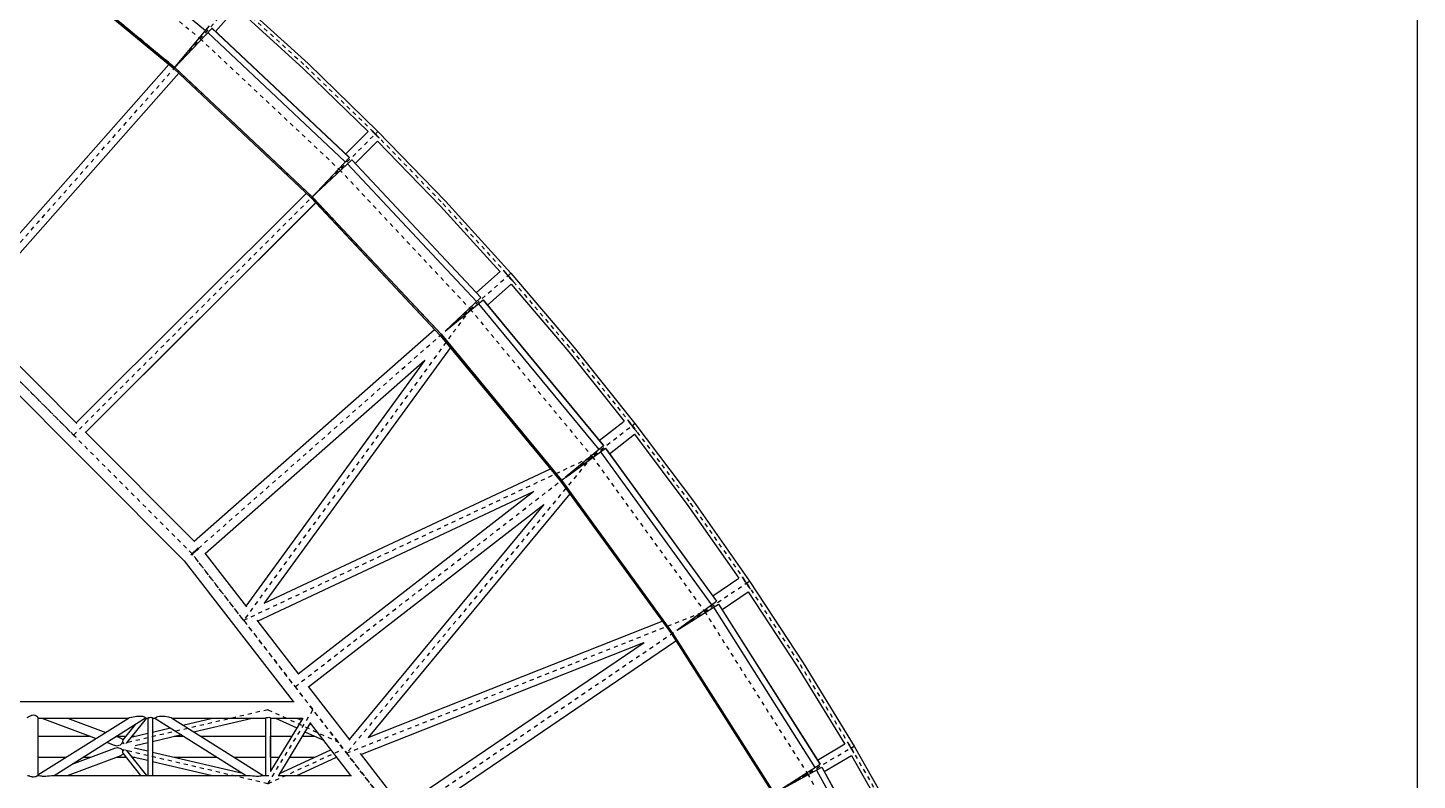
# Model space of a CAD drawing. Header units: millimetres. Extents: x 149919 to 150445, y 136651 to 136866.
# Drawn here: x 150410.73 to 150444.54, y 136823.36 to 136841.67 of the extents above; entities that cross this region are included whole.
import ezdxf

# ---------------------------------------------------------------- set-up
doc = ezdxf.new("R2010")
doc.units = ezdxf.units.MM
doc.header["$LTSCALE"] = 0.25
doc.linetypes.add('CENTER', pattern=[50.8, 31.75, -6.35, 6.35, -6.35])
doc.linetypes.add('XKITLINE00', pattern=[0])

# ---------------------------------------------------------------- blocks, each defined once
blk = doc.blocks.new('çatıı')
at = {"color": 8, "linetype": 'XKITLINE00'}
for p, q in [((26970.7, 19417.1), (27324.7, 19123.5)), ((26893.8, 19324.2), (27247.7, 19030.7)), ((26894, 19324.2), (27247.7, 19030.8)), ((26895.9, 19326.9), (27249.9, 19033.2)), ((27400.1, 19178.8), (27349.2, 19121.2)), ((27399.3, 19202.3), (27574.2, 19042.7)), ((27400.1, 19178.8), (27562.7, 19030.5)), ((27247.7, 19030.8), (27340.4, 19129.4)), ((27247.8, 19030.7), (27334.2, 19134.9)), ((27330.2, 19118.6), (27664.7, 18803.9)), ((27340.1, 19129.1), (27674.5, 18814.3)), ((27340.4, 19129.4), (27674.8, 18814.7)), ((27310.6, 19101.8), (27310.6, 19101.7)), ((27235.2, 19041), (26719, 18456.9)), ((27235.2, 19041), (26719, 18456.9)), ((27574.2, 19042.7), (27744, 18877.8)), ((27259.4, 19019.6), (26743.2, 18435.6)), ((27259.4, 19019.6), (26743.2, 18435.6)), ((27247.7, 19030.7), (27581.9, 18716.1)), ((27247.8, 19030.7), (27581.9, 18716.3)), ((27249.9, 19033.2), (27584.3, 18718.5)), ((27562.7, 19030.5), (27720.5, 18877.2)), ((27666.1, 18822.9), (27720.5, 18877.2)), ((27728, 18881.3), (27728.2, 18881)), ((27728.2, 18881), (27729.5, 18879.5)), ((27728.4, 18880.8), (27728.5, 18880.7)), ((27728.5, 18880.7), (27729.8, 18879.2)), ((27729.5, 18879.5), (27731.1, 18877.7)), ((27729.8, 18879.2), (27731.3, 18877.5)), ((27731.1, 18877.7), (27733, 18875.6)), ((27731.3, 18877.5), (27733.2, 18875.5)), ((27733, 18875.6), (27735.1, 18873.5)), ((27733.2, 18875.5), (27735.2, 18873.4)), ((27735.1, 18873.5), (27737.3, 18871.2)), ((27735.2, 18873.4), (27737.4, 18871.2)), ((27737.3, 18871.2), (27739.6, 18869)), ((27737.4, 18871.2), (27744, 18877.8)), ((27737.4, 18871.2), (27744, 18877.8)), ((27737.4, 18871.2), (27739.5, 18869.1)), ((27739.5, 18869.1), (27741.6, 18867.1)), ((27739.6, 18869), (27741.8, 18866.9)), ((27741.6, 18867.1), (27743.6, 18865.2)), ((27741.8, 18866.9), (27743.8, 18865)), ((27744, 18877.8), (27908.6, 18707.7)), ((27688.9, 18800.1), (27743.3, 18854.4)), ((27743.3, 18854.4), (27896.3, 18696.2)), ((27743.6, 18865.2), (27745.3, 18863.6)), ((27743.8, 18865), (27745.6, 18863.3)), ((27745.3, 18863.6), (27746.8, 18862.4)), ((27745.6, 18863.3), (27747.1, 18862)), ((27746.8, 18862.4), (27746.9, 18862.3)), ((27747.1, 18862), (27747.4, 18861.8)), ((27581.9, 18716.3), (27680.7, 18808.8)), ((27582.1, 18716.1), (27674.8, 18814.7)), ((27669.8, 18798.7), (27983.9, 18463.6)), ((27680.3, 18808.5), (27994.4, 18473.5)), ((27680.7, 18808.8), (27994.8, 18473.8)), ((27647.7, 18781.6), (27647.7, 18781.6)), ((27649.1, 18783.1), (27649.1, 18783.1)), ((27010.1, 18168.2), (27570.1, 18727.2)), ((27032.8, 18145.4), (27592.9, 18704.4)), ((27032.9, 18145.3), (27593, 18704.3)), ((27581.9, 18716.1), (27895.8, 18381.2)), ((27582.1, 18716.1), (27895.9, 18381.4)), ((27584.3, 18718.5), (27898.4, 18383.5)), ((27908.6, 18707.7), (28067.7, 18532.5)), ((27896.3, 18696.2), (28041.5, 18536.4)), ((27983.7, 18485.6), (28041.5, 18536.5)), ((28048.8, 18540.5), (28049.5, 18539.5)), ((28049.5, 18539.5), (28050.8, 18537.7)), ((28049.7, 18539.5), (28050.2, 18538.7)), ((28050.2, 18538.7), (28051.4, 18537.1)), ((28050.8, 18537.7), (28052.4, 18535.7)), ((28051.4, 18537.1), (28052.9, 18535.2)), ((28052.4, 18535.7), (28054.3, 18533.4)), ((28052.9, 18535.2), (28054.7, 18533)), ((28054.3, 18533.4), (28056.3, 18530.9)), ((28054.7, 18533), (28056.6, 18530.7)), ((28056.3, 18530.9), (28058.6, 18528.3)), ((28056.6, 18530.7), (28058.7, 18528.2)), ((28058.6, 18528.3), (28060.9, 18525.6)), ((28058.7, 18528.2), (28060.9, 18525.7)), ((28060.5, 18526.2), (28067.7, 18532.5)), ((28060.5, 18526.2), (28067.7, 18532.5)), ((28067.7, 18532.5), (28221.5, 18352.2)), ((28010.5, 18455.1), (28068.3, 18506)), ((28060.9, 18525.7), (28063.1, 18523.2)), ((28060.9, 18525.6), (28063.3, 18523)), ((28063.1, 18523.2), (28065.3, 18520.9)), ((28063.3, 18523), (28065.5, 18520.5)), ((28065.3, 18520.9), (28067.3, 18518.7)), ((28065.5, 18520.5), (28067.7, 18518.2)), ((28067.3, 18518.7), (28069.2, 18516.8)), ((28067.7, 18518.2), (28069.7, 18516.2)), ((28068.2, 18506), (28208.6, 18341.5)), ((28069.2, 18516.8), (28070.8, 18515.2)), ((28069.7, 18516.2), (28071.4, 18514.5)), ((28070.8, 18515.2), (28072.1, 18513.9)), ((28071.4, 18514.5), (28072.8, 18513.1)), ((28072.1, 18513.9), (28072.3, 18513.8)), ((28072.8, 18513.1), (28073.2, 18512.8)), ((27907.4, 18391.9), (27994.8, 18473.8)), ((27908, 18391.4), (28000.2, 18467.6)), ((27999.8, 18467.3), (28292.7, 18112.8)), ((28000.2, 18467.6), (28293.1, 18113.1)), ((26741.9, 18436.8), (27011.4, 18166.9)), ((27988.8, 18458.1), (28281.6, 18103.7)), ((26698.1, 18408.9), (27273, 17832.9)), ((27296.8, 17880.9), (27882, 18396)), ((27895.8, 18381.2), (28188.6, 18026.9)), ((27895.9, 18381.4), (27898.4, 18383.5)), ((27896, 18381.2), (27898.4, 18383.5)), ((27896, 18381.2), (28188.6, 18027.1)), ((27898.4, 18383.5), (28191.2, 18029)), ((27920.3, 18351.5), (27467.3, 17729.3)), ((27920.4, 18351.5), (27467.4, 17729.4)), ((28208.6, 18341.5), (28343.6, 18172.7)), ((28221.5, 18352.2), (28369.6, 18167.2)), ((27323.6, 17850.4), (27858.4, 18321.2)), ((27858.3, 18321.2), (27422.6, 17722.7)), ((27858.3, 18321.1), (27422.6, 17722.7)), ((28282.8, 18125.6), (28343.6, 18172.7)), ((28351.2, 18176.3), (28351.9, 18175.2)), ((28351.9, 18175.2), (28353, 18173.4)), ((28352, 18175.2), (28352.5, 18174.5)), ((28352.5, 18174.5), (28353.6, 18172.8)), ((28353, 18173.4), (28354.5, 18171.3)), ((28353.6, 18172.8), (28355, 18170.8)), ((28354.5, 18171.3), (28356.2, 18168.9)), ((28355, 18170.8), (28356.6, 18168.5)), ((28356.2, 18168.9), (28358.1, 18166.3)), ((28356.6, 18168.5), (28358.4, 18166)), ((28358.1, 18166.3), (28360.2, 18163.5)), ((28358.4, 18166), (28360.4, 18163.4)), ((28360.2, 18163.5), (28362.4, 18160.7)), ((28360.4, 18163.4), (28362.4, 18160.8)), ((28362, 18161.3), (28369.6, 18167.2)), ((28362, 18161.3), (28369.6, 18167.2)), ((28362.4, 18160.8), (28364.4, 18158.2)), ((28362.4, 18160.7), (28364.5, 18157.9)), ((28364.4, 18158.2), (28366.4, 18155.7)), ((28364.5, 18157.9), (28366.7, 18155.3)), ((28369.6, 18167.2), (28511.8, 17977.6)), ((27031.6, 18146.6), (27297.8, 17879.9)), ((28307.6, 18093.5), (28368.5, 18140.6)), ((28366.4, 18155.7), (28368.3, 18153.4)), ((28366.7, 18155.3), (28368.7, 18152.9)), ((28368.3, 18153.4), (28370.1, 18151.4)), ((28368.4, 18140.7), (28498.2, 17967.7)), ((28368.7, 18152.9), (28370.5, 18150.7)), ((28370.1, 18151.4), (28371.6, 18149.7)), ((28370.5, 18150.7), (28372.1, 18148.9)), ((28371.6, 18149.7), (28372.8, 18148.3)), ((28372.1, 18148.9), (28373.4, 18147.5)), ((28372.8, 18148.3), (28373, 18148.2)), ((28373.4, 18147.5), (28373.8, 18147.1)), ((28200, 18036.2), (28293.1, 18113.1)), ((28200.6, 18035.8), (28298.1, 18106.6)), ((28286.1, 18097.9), (28556.2, 17725.8)), ((28297.8, 18106.3), (28567.8, 17734.2)), ((28298.1, 18106.6), (28568.2, 17734.5)), ((27467.3, 17729.3), (28164, 18056.6)), ((27467.4, 17729.4), (28164, 18056.6)), ((28188.6, 18027.1), (28191.2, 18029)), ((28188.6, 18026.9), (28458.5, 17655)), ((28188.7, 18026.9), (28191.2, 18029)), ((28188.7, 18026.9), (28458.6, 17655.2)), ((28191.2, 18029), (28461.3, 17656.9)), ((27451, 17686), (28122.8, 18001.6)), ((27451, 17686), (28122.7, 18001.5)), ((27550.2, 17558), (28123.2, 18002)), ((28211.2, 17995.7), (27720.3, 17402.8)), ((28211.2, 17995.7), (27720.4, 17402.9)), ((27575.1, 17525.9), (28147.6, 17969.5)), ((28147.7, 17969.6), (27674.3, 17397.8)), ((28147.5, 17969.5), (27674.3, 17397.9)), ((28498.2, 17967.7), (28622.4, 17790.8)), ((28511.8, 17977.6), (28648, 17783.6)), ((27288.9, 17847.2), (27308.4, 17862.4)), ((27289.2, 17846.9), (27306.7, 17864.3)), ((27296.1, 17853.7), (27296.6, 17853.2)), ((27296.4, 17854), (27296.9, 17853.4)), ((27322.7, 17851.5), (27424.3, 17720.5)), ((27273, 17832.9), (27538.2, 17490.6)), ((28558.7, 17747.6), (28622.4, 17790.8)), ((28630.2, 17793.8), (28630.8, 17792.8)), ((28630.8, 17792.8), (28631.8, 17790.9)), ((28631, 17792.8), (28631.4, 17792)), ((28631.4, 17792), (28632.4, 17790.2)), ((28631.8, 17790.9), (28633.2, 17788.7)), ((28632.4, 17790.2), (28633.6, 17788.1)), ((28633.2, 17788.7), (28634.7, 17786.2)), ((28633.6, 17788.1), (28635.1, 17785.7)), ((28634.7, 17786.2), (28636.5, 17783.4)), ((28635.1, 17785.7), (28636.7, 17783.2)), ((28581.5, 17714), (28645.2, 17757.2)), ((28636.5, 17783.4), (28638.4, 17780.5)), ((28636.7, 17783.2), (28638.5, 17780.4)), ((28638.4, 17780.5), (28640.4, 17777.6)), ((28638.5, 17780.4), (28640.4, 17777.7)), ((28640, 17778.2), (28648, 17783.6)), ((28640, 17778.2), (28648, 17783.6)), ((28640.4, 17777.7), (28642.3, 17775)), ((28640.4, 17777.6), (28642.3, 17774.7)), ((28642.3, 17775), (28644.1, 17772.4)), ((28642.3, 17774.7), (28644.3, 17772)), ((28644.1, 17772.4), (28645.9, 17770)), ((28644.3, 17772), (28646.2, 17769.4)), ((28645.2, 17757.3), (28764.3, 17575.7)), ((28645.9, 17770), (28647.5, 17767.8)), ((28646.2, 17769.4), (28647.9, 17767.1)), ((28647.5, 17767.8), (28648.9, 17766)), ((28647.9, 17767.1), (28649.3, 17765.2)), ((28648, 17783.6), (28778.5, 17584.7)), ((28648.9, 17766), (28650, 17764.6)), ((28649.3, 17765.2), (28650.6, 17763.7)), ((28650, 17764.6), (28650.2, 17764.4)), ((28650.6, 17763.7), (28650.9, 17763.4)), ((28471.3, 17664.1), (28568.2, 17734.5)), ((28471.9, 17663.6), (28572.9, 17727.6)), ((28560.3, 17719.7), (28807.6, 17329.8)), ((28572.5, 17727.4), (28819.7, 17337.5)), ((28572.9, 17727.6), (28820.1, 17337.7)), ((27449.5, 17688), (27551.1, 17556.8)), ((27720.3, 17402.8), (28435.9, 17686.1)), ((27720.4, 17402.9), (28435.9, 17686.1)), ((28458.5, 17655), (28705.6, 17265.3)), ((28458.6, 17655.2), (28461.3, 17656.9)), ((28458.7, 17655), (28461.3, 17656.9)), ((28458.7, 17655), (28705.7, 17265.4)), ((28461.3, 17656.9), (28708.5, 17267)), ((27702.7, 17361.2), (28391, 17633.7)), ((27702.7, 17361.2), (28390.9, 17633.6)), ((27801.7, 17233.4), (28391.9, 17634.3)), ((27824.4, 17199.9), (28469.4, 17637.8)), ((28778.5, 17584.7), (28902.8, 17381.7)), ((28764.3, 17575.7), (28879.9, 17386.9)), ((27574.1, 17527.1), (27675.8, 17395.9)), ((26261.3, 17490.6), (27540.4, 17490.6)), ((26890.8, 17451), (26892.4, 17452.1)), ((26892.4, 17452.1), (26892.9, 17452.4)), ((26892.9, 17452.4), (26894.5, 17453.6)), ((26894.5, 17453.6), (26896.2, 17454.4)), ((26896.2, 17454.4), (26897.1, 17455)), ((26897.1, 17455), (26900, 17456.3)), ((26900, 17456.3), (26902, 17456.8)), ((26902, 17456.8), (26903.1, 17457.2)), ((26903.1, 17457.2), (26906.1, 17457.5)), ((26906.1, 17457.5), (26909, 17457)), ((26909, 17457), (26909.3, 17456.8)), ((26909.3, 17456.8), (26911.6, 17456)), ((26911.6, 17456), (26913.7, 17454.6)), ((26913.7, 17454.6), (26913.9, 17454.4)), ((26913.9, 17454.4), (26915.4, 17453.2)), ((26915.4, 17453.2), (26915.8, 17452.4)), ((26915.8, 17452.4), (26916.4, 17451.8)), ((26916.4, 17451.8), (26916.6, 17451)), ((26916.6, 17451), (26916.7, 17450.8)), ((26916.7, 17450.8), (26916.7, 17311.5)), ((26916.7, 17311.7), (27137.2, 17450.1)), ((26916.7, 17450), (27137, 17450)), ((26926.1, 17450), (27058.3, 17400.6)), ((26955.9, 17310.6), (27178.6, 17450.3)), ((26988.6, 17450), (27081.6, 17415.2)), ((27180.9, 17450), (27132.6, 17389.7)), ((27137.2, 17450.1), (27137.3, 17450.2)), ((27137.3, 17450.2), (27138.1, 17450.6)), ((27138.1, 17450.6), (27139.6, 17451)), ((27139.6, 17451), (27140.3, 17451.3)), ((27140.3, 17451.3), (27143.9, 17452.2)), ((27143.9, 17452.2), (27145.3, 17452.4)), ((27145.3, 17452.4), (27148.4, 17453.2)), ((27148.4, 17453.2), (27153.5, 17454)), ((27153.5, 17454), (27156.8, 17454.4)), ((27156.8, 17454.4), (27158.8, 17454.7)), ((27158.8, 17454.7), (27163.9, 17455)), ((27163.9, 17455), (27168.3, 17454.9)), ((27168.3, 17454.9), (27171.5, 17454.4)), ((27171.5, 17454.4), (27171.9, 17454.3)), ((27171.9, 17454.3), (27174.8, 17453.6)), ((27174.8, 17453.6), (27176.7, 17452.6)), ((27176.7, 17452.6), (27176.9, 17452.4)), ((27176.9, 17452.4), (27178.1, 17451.7)), ((27178, 17450), (27184.2, 17450)), ((27178.1, 17451.7), (27178.4, 17451)), ((27178.4, 17451), (27178.6, 17450.9)), ((27178.6, 17450.9), (27178.6, 17450.3)), ((27184.2, 17450.1), (27184.3, 17450.2)), ((27184.2, 17450.1), (27184.2, 17310.6)), ((27184.4, 17450.3), (27184.3, 17450.2)), ((27184.4, 17450.3), (27185.2, 17450.7)), ((27185.2, 17450.7), (27186.2, 17451)), ((27186.2, 17451), (27186.5, 17451.1)), ((27186.5, 17451.1), (27188.1, 17451.6)), ((27188.1, 17451.6), (27189.9, 17451.8)), ((27189.9, 17451.8), (27191.6, 17451.9)), ((27191.6, 17451.9), (27193.2, 17451.7)), ((27193.2, 17451.7), (27194.5, 17451.3)), ((27194.5, 17451.3), (27194.8, 17451)), ((27194.8, 17451), (27195.3, 17450.8)), ((27195.3, 17450.8), (27195.6, 17450.4)), ((27195.6, 17450.4), (27195.6, 17310.6)), ((27195.6, 17450), (27201.7, 17450)), ((27201.5, 17450.1), (27202, 17450.2)), ((27201.5, 17450.1), (27423.8, 17310.6)), ((27202, 17450.3), (27202.9, 17450.9)), ((27202, 17450.3), (27202, 17450.2)), ((27202.9, 17450.9), (27203.2, 17451)), ((27203.2, 17451), (27204.3, 17451.8)), ((27204.3, 17451.8), (27206, 17452.4)), ((27206, 17452.4), (27206.4, 17452.7)), ((27206.4, 17452.7), (27208.9, 17453.7)), ((27208.9, 17453.7), (27212.3, 17454.4)), ((27212.3, 17454.4), (27216, 17454.9)), ((27216, 17454.9), (27220.4, 17455)), ((27220.4, 17455), (27225.2, 17454.6)), ((27225.2, 17454.6), (27226.7, 17454.4)), ((27226.7, 17454.4), (27230, 17453.9)), ((27230, 17453.9), (27234.4, 17453.1)), ((27234.4, 17453.1), (27236.6, 17452.4)), ((27236.6, 17452.4), (27238.1, 17452.1)), ((27238.1, 17452.1), (27240.7, 17451.2)), ((27240.7, 17451.2), (27241, 17451)), ((27241, 17451), (27241.8, 17450.5)), ((27241.8, 17450.5), (27464.8, 17310.6)), ((27242.7, 17450), (27470.9, 17450)), ((27269.6, 17433.1), (27341.7, 17450)), ((27295.7, 17416.7), (27437.9, 17450)), ((27470.9, 17450.1), (27471.1, 17450.2)), ((27470.9, 17450.1), (27470.9, 17310.6)), ((27471.2, 17450.3), (27471.1, 17450.2)), ((27471.2, 17450.3), (27472, 17450.7)), ((27472, 17450.7), (27473, 17451)), ((27473, 17451), (27473.3, 17451.1)), ((27473.3, 17451.1), (27474.9, 17451.6)), ((27474.9, 17451.6), (27476.6, 17451.8)), ((27476.6, 17451.8), (27478.4, 17451.9)), ((27478.4, 17451.9), (27480, 17451.7)), ((27480, 17451.7), (27481.3, 17451.3)), ((27481.3, 17451.3), (27481.6, 17451)), ((27481.6, 17451), (27482.1, 17450.8)), ((27482.1, 17450.8), (27482.3, 17450.4)), ((27482.3, 17450.4), (27482.3, 17320.3)), ((27561, 17450.1), (27482.3, 17320.7)), ((27482.3, 17450), (27560.9, 17450)), ((27494.5, 17450), (27546.4, 17426.1)), ((27546.9, 17450), (27557.9, 17444.9)), ((27154.4, 17435.2), (27123.6, 17396.7)), ((27143.8, 17403.7), (27184.2, 17413.1)), ((27195.6, 17415.8), (27239.7, 17426.1)), ((27579.8, 17439), (27501.8, 17310.6)), ((27566.4, 17416.9), (27611.3, 17396.2)), ((27577.8, 17435.7), (27582.2, 17433.7)), ((27579.1, 17437.8), (27677.6, 17310.6)), ((26916.7, 17405.7), (27044.6, 17405.7)), ((27084, 17391), (27102.5, 17384)), ((27102.8, 17383.9), (27105.5, 17383.2)), ((27105.5, 17383.2), (27108.7, 17382.8)), ((27107.3, 17405.6), (27118.7, 17401.4)), ((27107.5, 17405.7), (27130.8, 17405.7)), ((27108.7, 17382.8), (27111.8, 17383)), ((27111.8, 17383), (27114.8, 17383.8)), ((27114.8, 17383.8), (27115.1, 17383.9)), ((27116.6, 17384.6), (27117.3, 17385)), ((27117.3, 17385), (27119.2, 17386.5)), ((27118.7, 17401.4), (27119.3, 17401)), ((27119.2, 17386.5), (27119.5, 17386.7)), ((27120.5, 17387.8), (27119.5, 17386.7)), ((27120.1, 17400.6), (27120.7, 17400.3)), ((27120.7, 17400.3), (27121.1, 17399.8)), ((27121.1, 17399.8), (27122.1, 17398.9)), ((27121.3, 17388.6), (27121.2, 17388.5)), ((27122.1, 17390.2), (27121.3, 17388.6)), ((27122.1, 17398.9), (27122.3, 17398.5)), ((27122.5, 17390.8), (27122.1, 17390.2)), ((27122.5, 17398), (27122.9, 17397.2)), ((27122.7, 17391.5), (27122.5, 17390.8)), ((27123, 17395.6), (27122.7, 17394.1)), ((27122.7, 17394.1), (27122.8, 17393.5)), ((27122.8, 17393.5), (27122.8, 17392.4)), ((27122.8, 17392.4), (27122.9, 17392.1)), ((27122.9, 17397.2), (27123, 17397)), ((27123, 17397), (27123.2, 17396)), ((27123.2, 17396.1), (27123, 17395.6)), ((27123.6, 17396.7), (27123.2, 17396.1)), ((27123.2, 17391.5), (27123.6, 17390.8)), ((27123.6, 17390.8), (27124, 17390.3)), ((27124, 17390.3), (27124.7, 17389.5)), ((27124.7, 17389.5), (27126.3, 17388.5)), ((27126.3, 17388.5), (27126.3, 17388.5)), ((27130.8, 17388.5), (27131.3, 17388.7)), ((27131.3, 17388.7), (27132.6, 17389.7)), ((27145.4, 17405.7), (27152.2, 17405.7)), ((27153.1, 17383.4), (27184.2, 17390.6)), ((27195.6, 17393.3), (27265.8, 17409.7)), ((27248.4, 17405.7), (27272.2, 17405.7)), ((27313.3, 17405.7), (27470.9, 17405.7)), ((27482.3, 17405.7), (27534, 17405.7)), ((27559.5, 17405.7), (27590.7, 17405.7)), ((28813.7, 17347.9), (28879.9, 17387)), ((28888.1, 17389), (28888.2, 17388.7)), ((28888.2, 17388.7), (28889.1, 17386.9)), ((28888.4, 17388.5), (28888.5, 17388.4)), ((28888.5, 17388.4), (28889.3, 17386.6)), ((28889.1, 17386.9), (28890.3, 17384.8)), ((28889.3, 17386.6), (28890.4, 17384.5)), ((28890.3, 17384.8), (28891.6, 17382.3)), ((28890.4, 17384.5), (28891.7, 17382.1)), ((28891.6, 17382.3), (28893.1, 17379.7)), ((28891.7, 17382.1), (28893.2, 17379.6)), ((28893.1, 17379.7), (28894.7, 17377)), ((28893.2, 17379.6), (28894.7, 17377)), ((28894.7, 17377), (28902.8, 17381.7)), ((28894.7, 17377), (28902.8, 17381.7)), ((28902.8, 17381.7), (29020.6, 17175)), ((26916.7, 17354.9), (26985.5, 17354.9)), ((26988.6, 17310.6), (27119.1, 17359.3)), ((26999.9, 17338.1), (27104, 17377.1)), ((27026.5, 17354.9), (27044.6, 17354.9)), ((27104, 17377.1), (27107, 17377.9)), ((27107, 17377.9), (27110.1, 17378.2)), ((27107.2, 17354.9), (27130.8, 17354.9)), ((27110.1, 17378.2), (27113.1, 17377.9)), ((27113.1, 17377.9), (27116, 17377.1)), ((27116, 17377.1), (27116.7, 17376.7)), ((27118, 17376), (27118.5, 17375.8)), ((27118.5, 17375.8), (27119.9, 17374.5)), ((27119.1, 17359.3), (27119.5, 17359.6)), ((27119.9, 17374.5), (27120.5, 17374.1)), ((27120.4, 17360), (27121.1, 17360.3)), ((27120.5, 17374.1), (27121.6, 17372.8)), ((27121.1, 17360.3), (27121.8, 17361.1)), ((27121.8, 17361.1), (27122.5, 17361.7)), ((27122.1, 17372.1), (27122.2, 17372.1)), ((27122.2, 17372.1), (27122.8, 17370.7)), ((27122.7, 17362.1), (27122.5, 17361.7)), ((27122.8, 17368.7), (27122.7, 17367.2)), ((27122.7, 17367.2), (27122.7, 17366.9)), ((27122.7, 17366.9), (27122.8, 17365.3)), ((27122.8, 17370.7), (27123.2, 17370)), ((27123.2, 17369.8), (27122.8, 17368.7)), ((27122.8, 17365.3), (27123, 17365.1)), ((27123, 17365.1), (27123.3, 17364.3)), ((27123.5, 17363.5), (27123, 17362.6)), ((27123.5, 17370.5), (27123.2, 17370.1)), ((27123.2, 17370.1), (27123.2, 17369.8)), ((27123.3, 17364.3), (27166.3, 17310.6)), ((27123.5, 17370.5), (27123.7, 17370.7)), ((27123.6, 17363.9), (27123.5, 17363.5)), ((27123.6, 17363.9), (27123.6, 17363.9)), ((27124.7, 17371.7), (27123.7, 17370.7)), ((27124.7, 17371.7), (27125.4, 17372.1)), ((27127.3, 17372.8), (27128, 17372.9)), ((27128, 17372.9), (27129.7, 17372.8)), ((27131.2, 17372.1), (27131.3, 17372.1)), ((27131.3, 17372.1), (27132.5, 17370.9)), ((27132.5, 17370.9), (27180.9, 17310.6)), ((27143.8, 17356.8), (27184.2, 17347.4)), ((27145.4, 17354.9), (27152.2, 17354.9)), ((27151.3, 17377.6), (27184.2, 17369.9)), ((27195.6, 17367.2), (27415.4, 17315.8)), ((27195.6, 17344.7), (27341.7, 17310.6)), ((27248.4, 17354.9), (27353.2, 17354.9)), ((27394.2, 17354.9), (27470.9, 17354.9)), ((27482.3, 17354.9), (27503.1, 17354.9)), ((27504.6, 17315.2), (27629.5, 17372.7)), ((27528.7, 17354.9), (27590.7, 17354.9)), ((27546.9, 17310.6), (27643.2, 17355)), ((27643.1, 17354.9), (27643.3, 17354.9)), ((27701, 17363.4), (27802.5, 17232.4)), ((28830.1, 17320), (28896.3, 17359.2)), ((28894.7, 17377), (28896.3, 17374.3)), ((28894.7, 17377), (28896.3, 17374.4)), ((28896.3, 17374.4), (28897.8, 17371.9)), ((28896.3, 17374.3), (28897.9, 17371.7)), ((28896.3, 17359.2), (29005.9, 17166.9)), ((28897.8, 17371.9), (28899.3, 17369.6)), ((28897.9, 17371.7), (28899.4, 17369.3)), ((28899.3, 17369.6), (28900.6, 17367.6)), ((28899.4, 17369.3), (28900.7, 17367.3)), ((28900.6, 17367.6), (28901.7, 17366)), ((28900.7, 17367.3), (28901.9, 17365.6)), ((28901.7, 17366), (28901.8, 17365.9)), ((28901.9, 17365.6), (28902.1, 17365.4)), ((26916.7, 17311.5), (26916.5, 17310.8)), ((26916.5, 17310.8), (26916.5, 17310.5)), ((26952.9, 17310.4), (26954.7, 17310.6)), ((26954.3, 17310.6), (27186.5, 17310.6)), ((26954.7, 17310.6), (26955.1, 17310.6)), ((26955.1, 17310.6), (26955.1, 17310.6)), ((27185.7, 17310.6), (27186.2, 17310.6)), ((27186.2, 17310.6), (27186.5, 17310.6)), ((27186.2, 17310.6), (27186.4, 17310.6)), ((27186.5, 17310.6), (27188.1, 17310.5)), ((27194.5, 17310.5), (27194.8, 17310.6)), ((27194.6, 17310.6), (27427.4, 17310.6)), ((27194.7, 17310.6), (27194.7, 17310.6)), ((27194.8, 17310.6), (27195.2, 17310.6)), ((27426.3, 17310.6), (27426.5, 17310.6)), ((27426.5, 17310.6), (27426.8, 17310.6)), ((27426.8, 17310.6), (27429.6, 17310.4)), ((27427.2, 17310.6), (27427.3, 17310.6)), ((27463.9, 17310.3), (27464.7, 17310.6)), ((27464.7, 17310.6), (27473.3, 17310.6)), ((27464.7, 17310.6), (27464.7, 17310.6)), ((27464.7, 17310.6), (27464.7, 17310.6)), ((27472.5, 17310.6), (27473, 17310.6)), ((27473, 17310.6), (27473.3, 17310.6)), ((27473, 17310.6), (27473.2, 17310.6)), ((27473.3, 17310.6), (27474.9, 17310.5)), ((27501.5, 17310.6), (27679.8, 17310.6)), ((28705.7, 17265.4), (28824.3, 17330.6)), ((28705.8, 17265.2), (28820.1, 17337.7)), ((28811.3, 17323.4), (29033.5, 16918.8)), ((28823.9, 17330.3), (29046.1, 16925.7)), ((28824.3, 17330.6), (29046.5, 16925.9)), ((26891.1, 17310.6), (26892.4, 17310.3)), ((26892.4, 17310.3), (26892.9, 17310.2)), ((26892.9, 17310.2), (26894.5, 17309.6)), ((26894.5, 17309.6), (26896.2, 17309.2)), ((26896.2, 17309.2), (26897.1, 17308.8)), ((26897.1, 17308.8), (26900, 17308)), ((26900, 17308), (26902, 17307.7)), ((26902, 17307.7), (26903.1, 17307.4)), ((26903.1, 17307.4), (26906.1, 17307.2)), ((26906.1, 17307.2), (26909, 17307.5)), ((26909, 17307.5), (26909.3, 17307.7)), ((26909.3, 17307.7), (26911.6, 17308.2)), ((26911.6, 17308.2), (26913.7, 17309.1)), ((26913.7, 17309.1), (26913.9, 17309.2)), ((26913.9, 17309.2), (26915.4, 17309.8)), ((26915.4, 17309.8), (26915.8, 17310.2)), ((26915.8, 17310.2), (26916.4, 17310.4)), ((26916.4, 17310.5), (26917.9, 17310.3)), ((26916.5, 17310.5), (26916.4, 17310.5)), ((26916.4, 17310.4), (26916.4, 17310.5)), ((26917.9, 17310.3), (26918.8, 17310.2)), ((26918.8, 17310.2), (26920.1, 17309.9)), ((26920.1, 17309.9), (26923.1, 17309.4)), ((26923.1, 17309.4), (26925.5, 17309.2)), ((26925.5, 17309.2), (26926.7, 17309)), ((26926.7, 17309), (26930.9, 17308.8)), ((26930.9, 17308.8), (26935.6, 17308.9)), ((26935.6, 17308.9), (26940.3, 17309.2)), ((26940.3, 17309.2), (26940.7, 17309.2)), ((26940.7, 17309.2), (26945.3, 17309.6)), ((26945.3, 17309.6), (26949.7, 17310.1)), ((26949.7, 17310.1), (26950.3, 17310.2)), ((26950.3, 17310.2), (26952.9, 17310.4)), ((27188.1, 17310.5), (27189.9, 17310.4)), ((27189.9, 17310.4), (27191.6, 17310.4)), ((27191.6, 17310.4), (27193.2, 17310.4)), ((27193.2, 17310.4), (27194.5, 17310.5)), ((27429.6, 17310.4), (27432.5, 17310.2)), ((27432.5, 17310.2), (27433.6, 17310.1)), ((27433.6, 17310.1), (27438.5, 17309.6)), ((27438.5, 17309.6), (27443.5, 17309.2)), ((27443.5, 17309.2), (27448.7, 17308.9)), ((27448.7, 17308.9), (27453.3, 17308.8)), ((27453.3, 17308.8), (27457.1, 17309.1)), ((27457.1, 17309.1), (27458, 17309.2)), ((27458, 17309.2), (27460.2, 17309.4)), ((27460.2, 17309.4), (27462.5, 17309.9)), ((27462.5, 17309.9), (27463.2, 17310.2)), ((27463.2, 17310.2), (27463.9, 17310.3)), ((27474.9, 17310.5), (27476.6, 17310.4)), ((27476.6, 17310.4), (27478.4, 17310.4)), ((27478.4, 17310.4), (27478.5, 17310.4))]:
    blk.add_line(p, q, dxfattribs=at)
at = {"color": 8, "linetype": 'CENTER'}
for p, q in [((26953.4, 19400.8), (27311.9, 19103.4)), ((27249.9, 19033.2), (26895.9, 19326.9)), ((26714.9, 18427.9), (27393.7, 19196)), ((27393.7, 19196), (27568.4, 19036.6)), ((26714.9, 18427.9), (27311.9, 19103.4)), ((27311.9, 19103.4), (27650.6, 18784.7)), ((27568.4, 19036.6), (27738, 18871.9)), ((27584.3, 18718.5), (27249.9, 19033.2)), ((27003.5, 18138.8), (27738, 18871.9)), ((27738, 18871.9), (27902.4, 18702)), ((27003.5, 18138.8), (27650.6, 18784.7)), ((27650.6, 18784.7), (27968.7, 18445.4)), ((27898.4, 18383.5), (27584.3, 18718.5)), ((27902.4, 18702), (28061.4, 18527)), ((27292.1, 17849.7), (28061.4, 18527)), ((28061.4, 18527), (28215, 18346.9)), ((27292.1, 17849.7), (26714.9, 18427.9)), ((27292.1, 17849.7), (26714.9, 18427.9)), ((27003.5, 18138.8), (26714.9, 18427.9)), ((27292.1, 17849.7), (27968.7, 18445.4)), ((27968.7, 18445.4), (27417.3, 17688)), ((27968.7, 18445.4), (27417.3, 17688)), ((27968.7, 18445.4), (28265.3, 18086.4)), ((28191.2, 18029), (27898.4, 18383.5)), ((28215, 18346.9), (28362.9, 18162)), ((27542.6, 17526.4), (28362.9, 18162)), ((28362.9, 18162), (28505, 17972.6)), ((27292.1, 17849.7), (27003.5, 18138.8)), ((27417.3, 17688), (28265.3, 18086.4)), ((27417.3, 17688), (28265.3, 18086.4)), ((27542.6, 17526.4), (28265.3, 18086.4)), ((28265.3, 18086.4), (27667.8, 17364.7)), ((28265.3, 18086.4), (27667.8, 17364.7)), ((28265.3, 18086.4), (28538.8, 17709.5)), ((28461.3, 17656.9), (28191.2, 18029)), ((28505, 17972.6), (28641, 17778.9)), ((27793, 17203.1), (27292.1, 17849.7)), ((27793, 17203.1), (27292.1, 17849.7)), ((27417.3, 17688), (27292.1, 17849.7)), ((27793, 17203.1), (28641, 17778.9)), ((28641, 17778.9), (28771.4, 17580.2)), ((27417.3, 17688), (27542.6, 17526.4)), ((27667.8, 17364.7), (28538.8, 17709.5)), ((27667.8, 17364.7), (28538.8, 17709.5)), ((27793, 17203.1), (28538.8, 17709.5)), ((28538.8, 17709.5), (28789.2, 17314.6)), ((28708.5, 17267), (28461.3, 17656.9)), ((28771.4, 17580.2), (28895.5, 17377.5)), ((27542.6, 17526.4), (27667.8, 17364.7)), ((27476.6, 17470.3), (27123.8, 17387.8)), ((27476.6, 17470.3), (27655.8, 17387.8)), ((27476.6, 17290.3), (27586, 17470.3)), ((27476.6, 17290.3), (27123.8, 17372.8)), ((27476.6, 17290.3), (27655.8, 17372.8)), ((27667.8, 17364.7), (27793, 17203.1)), ((27667.8, 17364.7), (27667.8, 17364.7)), ((28001.9, 16849.5), (28895.5, 17377.5)), ((28895.5, 17377.5), (29013.2, 17170.9)), ((28789.2, 17314.6), (28001.9, 16849.5)), ((28789.2, 17314.6), (29014.3, 16904.8))]:
    blk.add_line(p, q, dxfattribs=at)
blk.add_line((27482.3, 17354.9), (27482.3, 17405.7))
at = {"color": 8, "linetype": 'XKITLINE00'}
for centre in [(27311.9, 19103.4), (27311.9, 19103.4), (27311.9, 19103.4), (27568.4, 19036.6), (27568.4, 19036.6), (27249.9, 19033.2), (27249.9, 19033.2), (27738, 18871.9), (27738, 18871.9), (27738, 18871.9), (27650.6, 18784.7), (27650.6, 18784.7), (27650.6, 18784.7), (27584.3, 18718.5), (27584.3, 18718.5), (27902.4, 18702), (27902.4, 18702), (28061.4, 18527), (28061.4, 18527), (28061.4, 18527), (27968.7, 18445.4), (27968.7, 18445.4), (27968.7, 18445.4), (27968.7, 18445.4), (27968.7, 18445.4), (27898.4, 18383.5), (27898.4, 18383.5), (28215, 18346.9), (28215, 18346.9), (28362.9, 18162), (28362.9, 18162), (28362.9, 18162), (27003.5, 18138.8), (27003.5, 18138.8), (27003.5, 18138.8), (27003.5, 18138.8), (27003.5, 18138.8), (28265.3, 18086.4), (28265.3, 18086.4), (28265.3, 18086.4), (28265.3, 18086.4), (28265.3, 18086.4), (28265.3, 18086.4), (28265.3, 18086.4), (28191.2, 18029), (28191.2, 18029), (28505, 17972.6), (28505, 17972.6), (27292.1, 17849.7), (27292.1, 17849.7), (27292.1, 17849.7), (27292.1, 17849.7), (27292.1, 17849.7), (27292.1, 17849.7), (27292.1, 17849.7), (27292.1, 17849.7), (27292.1, 17849.7), (28641, 17778.9), (28641, 17778.9), (28641, 17778.9), (27417.3, 17688), (27417.3, 17688), (27417.3, 17688), (27417.3, 17688), (27417.3, 17688), (27417.3, 17688), (27417.3, 17688), (28538.8, 17709.5), (28538.8, 17709.5), (28538.8, 17709.5), (28538.8, 17709.5), (28538.8, 17709.5), (28461.3, 17656.9), (28461.3, 17656.9), (28771.4, 17580.2), (28771.4, 17580.2), (27542.6, 17526.4), (27542.6, 17526.4), (27542.6, 17526.4), (27542.6, 17526.4), (27542.6, 17526.4), (27476.6, 17470.3), (27476.6, 17470.3), (27586, 17470.3), (27123.8, 17387.8), (27655.8, 17387.8), (27123.8, 17372.8), (27655.8, 17372.8), (27667.8, 17364.7), (27667.8, 17364.7), (27667.8, 17364.7), (27667.8, 17364.7), (27667.8, 17364.7), (27667.8, 17364.7), (27667.8, 17364.7), (28895.5, 17377.5), (28895.5, 17377.5), (28895.5, 17377.5), (28789.2, 17314.6), (28789.2, 17314.6), (28789.2, 17314.6)]:
    blk.add_circle(centre, 0.05, dxfattribs=at)

msp = doc.modelspace()

# ---------------------------------------------------------------- linework, layer by layer
msp.add_lwpolyline([(150191.663, 136865.525), (150444.543, 136865.525), (150444.543, 136651.486), (150191.663, 136651.486)], close=True)

# ---------------------------------------------------------------- block references
at = {"xscale": 0.009999943142843078, "yscale": 0.009999943142843078, "zscale": 0.009999943142843078}
msp.add_blockref('çatıı', (150141.814, 136650.373), dxfattribs=at)

doc.saveas('drawing.dxf')
